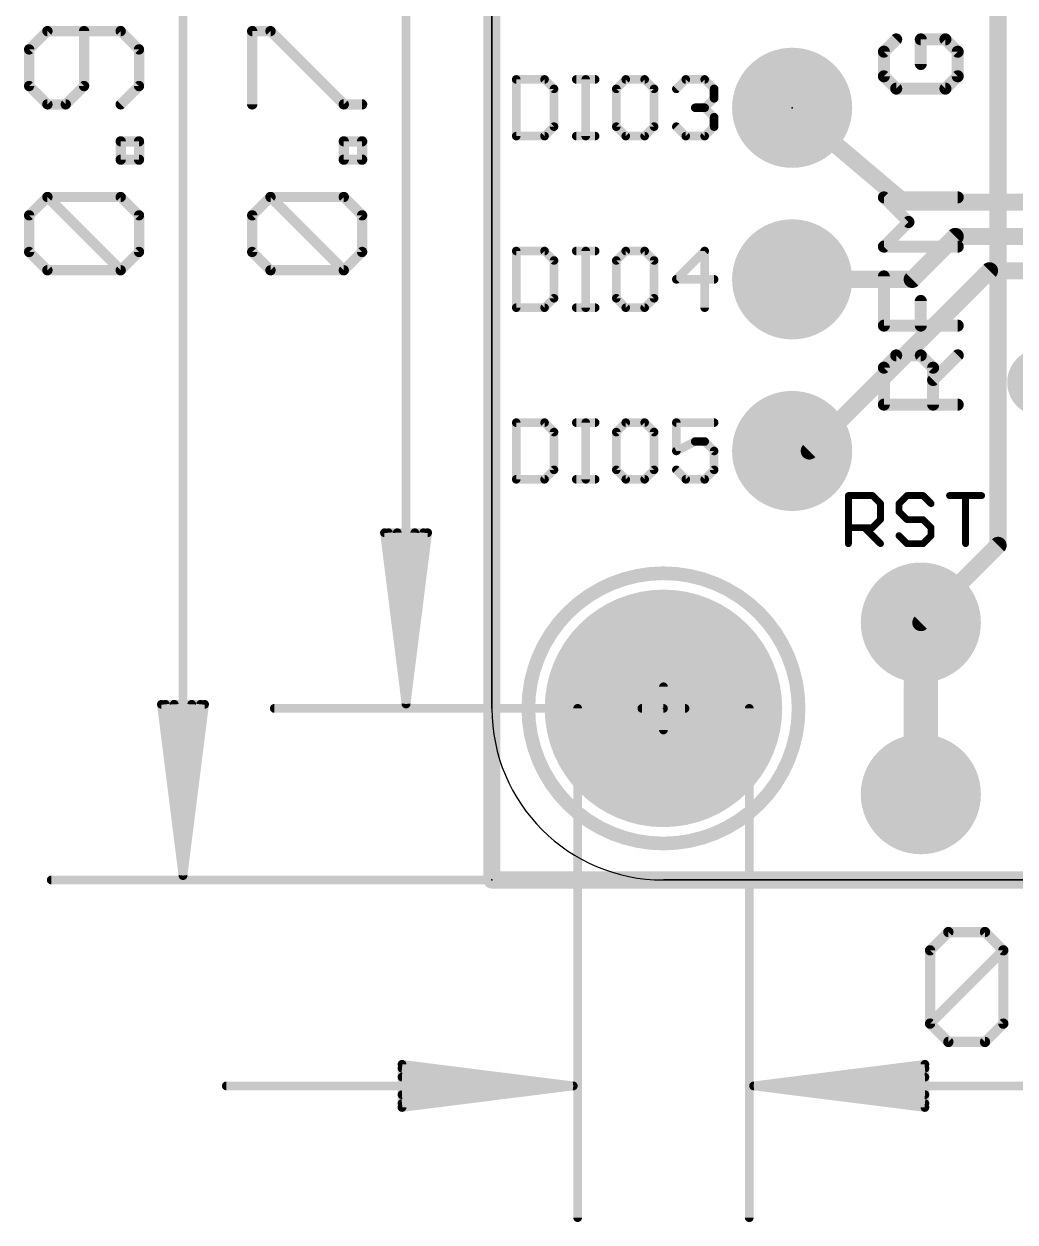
# Model space of a CAD drawing. Extents: x -6.9 to 58.9, y -5.3 to 29.
# Drawn here: x -6.93 to 7.74, y -5.06 to 12.67 of the extents above; entities that cross this region are included whole.
import ezdxf

# ---------------------------------------------------------------- set-up
doc = ezdxf.new("R2010")
doc.units = 0
for name, color, linetype in [('1', 12, 'CONTINUOUS'), ('16', 132, 'CONTINUOUS'), ('17', 110, 'CONTINUOUS'), ('20', 53, 'CONTINUOUS'), ('21', 40, 'CONTINUOUS'), ('23', 40, 'CONTINUOUS'), ('47', 253, 'CONTINUOUS')]:
    doc.layers.add(name, color=color, linetype=linetype)

# ---------------------------------------------------------------- blocks, each defined once
blk = doc.blocks.new('PIE')
at = {"const_width": 0.5}
blk.add_lwpolyline([(0, -0.25, 1), (0, 0.25, 1), (0, -0.25)], format="xyb", dxfattribs=at)
blk = doc.blocks.new('ROUNDP')
at = {"const_width": 0.5}
blk.add_lwpolyline([(0, -0.25, 1), (0, 0.25, 1), (0, -0.25)], format="xyb", dxfattribs=at)

msp = doc.modelspace()

# ---------------------------------------------------------------- linework, layer by layer
at = {"layer": '1'}
for points, const_width in [([(0, 22.86), (0, 0)], 0.254), ([(4.445, 11.43), (6.096, 10.033)], 0.254), ([(6.096, 10.033), (23.241, 10.033)], 0.254), ([(6.223, 8.89), (6.858, 9.525)], 0.254), ([(6.858, 9.525), (22.479, 9.525)], 0.254), ([(4.699, 6.35), (7.366, 9.017)], 0.254), ([(7.366, 9.017), (21.209, 9.017)], 0.254), ([(4.445, 8.89), (6.223, 8.89)], 0.254), ([(4.445, 6.35), (4.699, 6.35)], 0.254), ([(6.35, 3.81), (6.35, 1.27)], 0.3048), ([(0, 0), (50.8, 0)], 0.254)]:
    msp.add_lwpolyline(points, dxfattribs=dict(at, const_width=const_width))
for points, const_width in [([(4.486, 11.4785, 1), (4.404, 11.3815)], 0.127), ([(6.096, 10.0965, 1), (6.096, 9.9695)], 0.127), ([(6.055, 9.9845, 1), (6.137, 10.0815)], 0.127), ([(6.858, 9.5885, 1), (6.858, 9.4615)], 0.127), ([(6.9029, 9.4801, 1), (6.8131, 9.5699)], 0.127), ([(7.366, 9.0805, 1), (7.366, 8.9535)], 0.127), ([(7.4109, 8.9721, 1), (7.3211, 9.0619)], 0.127), ([(4.445, 8.9535, 1), (4.445, 8.8265)], 0.127), ([(6.1781, 8.9349, 1), (6.2679, 8.8451)], 0.127), ([(6.223, 8.8265, 1), (6.223, 8.9535)], 0.127), ([(4.445, 6.4135, 1), (4.445, 6.2865)], 0.127), ([(4.6541, 6.3949, 1), (4.7439, 6.3051)], 0.127), ([(4.699, 6.2865, 1), (4.699, 6.4135)], 0.127), ([(6.4262, 3.81, 1), (6.2738, 3.81)], 0.1524), ([(6.2738, 1.27, 1), (6.4262, 1.27)], 0.1524), ([(0, 0.0635, 1), (0, -0.0635)], 0.127), ([(-0.0635, 0, 1), (0.0635, 0)], 0.127)]:
    msp.add_lwpolyline(points, format="xyb", dxfattribs=dict(at, const_width=const_width))
at = {"layer": '16', "const_width": 0.254}
for points in [[(0, 22.86), (0, 0)], [(7.493, 18.288), (7.493, 4.953)], [(7.493, 4.953), (6.35, 3.81)], [(0, 0), (50.8, 0)]]:
    msp.add_lwpolyline(points, dxfattribs=at)
at = {"layer": '16', "const_width": 0.127}
for points in [[(7.4295, 4.953, 1), (7.5565, 4.953)], [(7.5379, 4.9081, 1), (7.4481, 4.9979)], [(6.3051, 3.8549, 1), (6.3949, 3.7651)], [(0, 0.0635, 1), (0, -0.0635)], [(-0.0635, 0, 1), (0.0635, 0)]]:
    msp.add_lwpolyline(points, format="xyb", dxfattribs=at)
at = {"layer": '20'}
for p, q in [((0, 2.54), (0, 20.32)), ((49.53, 0), (2.54, 0))]:
    msp.add_line(p, q, dxfattribs=at)
msp.add_arc((2.54, 2.54), 2.54, 180, 270, dxfattribs=at)
at = {"layer": '21'}
for p, q in [((0, 20.32), (0, 2.54)), ((2.54, 0), (48.26, 0))]:
    msp.add_line(p, q, dxfattribs=at)
for points, const_width in [([(5.9852, 12.4425), (5.803, 12.2604)], 0.1778), ([(6.7139, 12.4425), (6.3495, 12.4425)], 0.1778), ([(6.3495, 12.4425), (6.3495, 12.0782)], 0.1778), ([(6.8961, 12.2604), (6.7139, 12.4425)], 0.1778), ([(5.803, 12.2604), (5.803, 11.896)], 0.1778), ([(6.8961, 11.896), (6.8961, 12.2604)], 0.1778), ([(0.3608, 11.8498), (0.3608, 11.0109)], 0.127), ([(0.7802, 11.8498), (0.3608, 11.8498)], 0.127), ([(0.9201, 11.71), (0.7802, 11.8498)], 0.127), ([(1.2495, 11.8498), (1.5292, 11.8498)], 0.127), ([(1.3893, 11.0109), (1.3893, 11.8498)], 0.127), ([(1.9818, 11.8498), (1.842, 11.71)], 0.127), ([(2.2615, 11.8498), (1.9818, 11.8498)], 0.127), ([(2.4013, 11.71), (2.2615, 11.8498)], 0.127), ([(2.7308, 11.71), (2.8706, 11.8498)], 0.127), ([(2.8706, 11.8498), (3.1502, 11.8498)], 0.127), ([(3.1502, 11.8498), (3.29, 11.71)], 0.127), ([(5.803, 11.896), (5.9852, 11.7138)], 0.1778), ([(6.7139, 11.7138), (6.8961, 11.896)], 0.1778), ([(0.9201, 11.1507), (0.9201, 11.71)], 0.127), ([(1.842, 11.71), (1.842, 11.1507)], 0.127), ([(2.4013, 11.1507), (2.4013, 11.71)], 0.127), ([(3.29, 11.71), (3.29, 11.5702)], 0.127), ([(5.9852, 11.7138), (6.7139, 11.7138)], 0.1778), ([(3.29, 11.5702), (3.1502, 11.4304)], 0.127), ([(3.1502, 11.4304), (3.0104, 11.4304)], 0.127), ([(3.1502, 11.4304), (3.29, 11.2905)], 0.127), ([(3.29, 11.2905), (3.29, 11.1507)], 0.127), ([(0.7802, 11.0109), (0.9201, 11.1507)], 0.127), ([(1.842, 11.1507), (1.9818, 11.0109)], 0.127), ([(2.2615, 11.0109), (2.4013, 11.1507)], 0.127), ([(2.8706, 11.0109), (2.7308, 11.1507)], 0.127), ([(3.29, 11.1507), (3.1502, 11.0109)], 0.127), ([(0.3608, 11.0109), (0.7802, 11.0109)], 0.127), ([(1.2495, 11.0109), (1.5292, 11.0109)], 0.127), ([(1.9818, 11.0109), (2.2615, 11.0109)], 0.127), ([(3.1502, 11.0109), (2.8706, 11.0109)], 0.127), ([(6.1673, 9.7394), (5.803, 10.1037)], 0.1778), ([(5.803, 10.1037), (6.8961, 10.1037)], 0.1778), ([(5.803, 9.375), (6.1673, 9.7394)], 0.1778), ([(6.8961, 9.375), (5.803, 9.375)], 0.1778), ([(0.3608, 9.3098), (0.3608, 8.4709)], 0.127), ([(0.7802, 9.3098), (0.3608, 9.3098)], 0.127), ([(0.9201, 9.17), (0.7802, 9.3098)], 0.127), ([(0.9201, 8.6107), (0.9201, 9.17)], 0.127), ([(1.2495, 9.3098), (1.5292, 9.3098)], 0.127), ([(1.3893, 8.4709), (1.3893, 9.3098)], 0.127), ([(1.9818, 9.3098), (1.842, 9.17)], 0.127), ([(1.842, 9.17), (1.842, 8.6107)], 0.127), ([(2.2615, 9.3098), (1.9818, 9.3098)], 0.127), ([(2.4013, 9.17), (2.2615, 9.3098)], 0.127), ([(2.4013, 8.6107), (2.4013, 9.17)], 0.127), ([(3.1502, 9.3098), (2.7308, 8.8904)], 0.127), ([(3.1502, 8.4709), (3.1502, 9.3098)], 0.127), ([(2.7308, 8.8904), (3.29, 8.8904)], 0.127), ([(5.803, 8.2056), (5.803, 8.9344)], 0.1778), ([(0.3608, 8.4709), (0.7802, 8.4709)], 0.127), ([(0.7802, 8.4709), (0.9201, 8.6107)], 0.127), ([(1.2495, 8.4709), (1.5292, 8.4709)], 0.127), ([(1.842, 8.6107), (1.9818, 8.4709)], 0.127), ([(1.9818, 8.4709), (2.2615, 8.4709)], 0.127), ([(2.2615, 8.4709), (2.4013, 8.6107)], 0.127), ([(6.3495, 8.2056), (6.3495, 8.57)], 0.1778), ([(6.8961, 8.2056), (5.803, 8.2056)], 0.1778), ([(5.803, 7.5828), (5.9852, 7.765)], 0.1778), ([(5.9852, 7.765), (6.3495, 7.765)], 0.1778), ([(6.3495, 7.765), (6.5317, 7.5828)], 0.1778), ([(6.5317, 7.4006), (6.8961, 7.765)], 0.1778), ([(5.803, 7.0362), (5.803, 7.5828)], 0.1778), ([(6.5317, 7.5828), (6.5317, 7.0362)], 0.1778), ([(6.8961, 7.0362), (5.803, 7.0362)], 0.1778), ([(0.3608, 6.7698), (0.3608, 5.9309)], 0.127), ([(0.7802, 6.7698), (0.3608, 6.7698)], 0.127), ([(0.9201, 6.63), (0.7802, 6.7698)], 0.127), ([(1.2495, 6.7698), (1.5292, 6.7698)], 0.127), ([(1.3893, 5.9309), (1.3893, 6.7698)], 0.127), ([(1.9818, 6.7698), (1.842, 6.63)], 0.127), ([(2.2615, 6.7698), (1.9818, 6.7698)], 0.127), ([(2.4013, 6.63), (2.2615, 6.7698)], 0.127), ([(3.29, 6.7698), (2.7308, 6.7698)], 0.127), ([(2.7308, 6.7698), (2.7308, 6.3504)], 0.127), ([(0.9201, 6.0707), (0.9201, 6.63)], 0.127), ([(1.842, 6.63), (1.842, 6.0707)], 0.127), ([(2.4013, 6.0707), (2.4013, 6.63)], 0.127), ([(2.7308, 6.3504), (3.0104, 6.4902)], 0.127), ([(3.0104, 6.4902), (3.1502, 6.4902)], 0.127), ([(3.1502, 6.4902), (3.29, 6.3504)], 0.127), ([(3.29, 6.3504), (3.29, 6.0707)], 0.127), ([(0.7802, 5.9309), (0.9201, 6.0707)], 0.127), ([(1.842, 6.0707), (1.9818, 5.9309)], 0.127), ([(2.2615, 5.9309), (2.4013, 6.0707)], 0.127), ([(2.8706, 5.9309), (2.7308, 6.0707)], 0.127), ([(3.29, 6.0707), (3.1502, 5.9309)], 0.127), ([(0.3608, 5.9309), (0.7802, 5.9309)], 0.127), ([(1.2495, 5.9309), (1.5292, 5.9309)], 0.127), ([(1.9818, 5.9309), (2.2615, 5.9309)], 0.127), ([(3.1502, 5.9309), (2.8706, 5.9309)], 0.127), ([(5.2782, 4.9784), (5.2782, 5.6902)], 0.1016), ([(5.2782, 5.6902), (5.6341, 5.6902)], 0.1016), ([(5.6341, 5.6902), (5.7527, 5.5716)], 0.1016), ([(6.1452, 5.6902), (6.0266, 5.5716)], 0.1016), ([(6.3825, 5.6902), (6.1452, 5.6902)], 0.1016), ([(6.5011, 5.5716), (6.3825, 5.6902)], 0.1016), ([(6.775, 5.6902), (7.2495, 5.6902)], 0.1016), ([(7.0123, 4.9784), (7.0123, 5.6902)], 0.1016), ([(5.7527, 5.5716), (5.7527, 5.3343)], 0.1016), ([(6.0266, 5.5716), (6.0266, 5.4529)], 0.1016), ([(6.0266, 5.4529), (6.1452, 5.3343)], 0.1016), ([(5.7527, 5.3343), (5.6341, 5.2157)], 0.1016), ([(6.1452, 5.3343), (6.3825, 5.3343)], 0.1016), ([(6.3825, 5.3343), (6.5011, 5.2157)], 0.1016), ([(5.6341, 5.2157), (5.2782, 5.2157)], 0.1016), ([(5.5154, 5.2157), (5.7527, 4.9784)], 0.1016), ([(6.1452, 4.9784), (6.0266, 5.097)], 0.1016), ([(6.5011, 5.097), (6.3825, 4.9784)], 0.1016), ([(6.5011, 5.2157), (6.5011, 5.097)], 0.1016), ([(6.3825, 4.9784), (6.1452, 4.9784)], 0.1016), ([(6.35, 2.032), (6.35, 2.921)], 0.508)]:
    msp.add_lwpolyline(points, dxfattribs=dict(at, const_width=const_width))
for points, const_width in [([(6.0166, 12.4111, 1), (5.9537, 12.474)], 0.0889), ([(6.3495, 12.487, 1), (6.3495, 12.3981)], 0.0889), ([(6.394, 12.4425, 1), (6.3051, 12.4425)], 0.0889), ([(6.7453, 12.474, 1), (6.6825, 12.4111)], 0.0889), ([(6.7139, 12.3981, 1), (6.7139, 12.487)], 0.0889), ([(5.8474, 12.2604, 1), (5.7585, 12.2604)], 0.0889), ([(5.7715, 12.2918, 1), (5.8344, 12.2289)], 0.0889), ([(6.9406, 12.2604, 1), (6.8517, 12.2604)], 0.0889), ([(6.8647, 12.2289, 1), (6.9275, 12.2918)], 0.0889), ([(6.3051, 12.0782, 1), (6.394, 12.0782)], 0.0889), ([(0.3608, 11.8816, 1), (0.3608, 11.8181)], 0.0635), ([(0.3925, 11.8498, 1), (0.329, 11.8498)], 0.0635), ([(0.8027, 11.8723, 1), (0.7578, 11.8274)], 0.0635), ([(0.7802, 11.8181, 1), (0.7802, 11.8816)], 0.0635), ([(1.2495, 11.8816, 1), (1.2495, 11.8181)], 0.0635), ([(1.4211, 11.8498, 1), (1.3576, 11.8498)], 0.0635), ([(1.5292, 11.8181, 1), (1.5292, 11.8816)], 0.0635), ([(1.9818, 11.8816, 1), (1.9818, 11.8181)], 0.0635), ([(2.0043, 11.8274, 1), (1.9594, 11.8723)], 0.0635), ([(2.2839, 11.8723, 1), (2.239, 11.8274)], 0.0635), ([(2.2615, 11.8181, 1), (2.2615, 11.8816)], 0.0635), ([(2.8706, 11.8816, 1), (2.8706, 11.8181)], 0.0635), ([(2.893, 11.8274, 1), (2.8481, 11.8723)], 0.0635), ([(3.1727, 11.8723, 1), (3.1278, 11.8274)], 0.0635), ([(3.1502, 11.8181, 1), (3.1502, 11.8816)], 0.0635), ([(5.8344, 11.9274, 1), (5.7715, 11.8645)], 0.0889), ([(5.7585, 11.896, 1), (5.8474, 11.896)], 0.0889), ([(6.8517, 11.896, 1), (6.9406, 11.896)], 0.0889), ([(6.9275, 11.8645, 1), (6.8647, 11.9274)], 0.0889), ([(0.9518, 11.71, 1), (0.8883, 11.71)], 0.0635), ([(0.8976, 11.6875, 1), (0.9425, 11.7324)], 0.0635), ([(1.8738, 11.71, 1), (1.8103, 11.71)], 0.0635), ([(1.8196, 11.7324, 1), (1.8645, 11.6875)], 0.0635), ([(2.433, 11.71, 1), (2.3695, 11.71)], 0.0635), ([(2.3788, 11.6875, 1), (2.4237, 11.7324)], 0.0635), ([(2.7083, 11.7324, 1), (2.7532, 11.6875)], 0.0635), ([(3.3218, 11.71, 1), (3.2583, 11.71)], 0.0635), ([(3.2676, 11.6875, 1), (3.3125, 11.7324)], 0.0635), ([(5.9852, 11.7582, 1), (5.9852, 11.6693)], 0.0889), ([(5.9537, 11.6824, 1), (6.0166, 11.7452)], 0.0889), ([(6.6825, 11.7452, 1), (6.7453, 11.6824)], 0.0889), ([(6.7139, 11.6693, 1), (6.7139, 11.7582)], 0.0889), ([(3.2583, 11.5702, 1), (3.3218, 11.5702)], 0.0635), ([(3.3125, 11.5477, 1), (3.2676, 11.5926)], 0.0635), ([(3.0104, 11.4621, 1), (3.0104, 11.3986)], 0.0635), ([(3.1727, 11.4528, 1), (3.1278, 11.4079)], 0.0635), ([(3.1278, 11.4528, 1), (3.1727, 11.4079)], 0.0635), ([(3.1502, 11.3986, 1), (3.1502, 11.4621)], 0.0635), ([(3.3218, 11.2905, 1), (3.2583, 11.2905)], 0.0635), ([(0.8883, 11.1507, 1), (0.9518, 11.1507)], 0.0635), ([(0.9425, 11.1283, 1), (0.8976, 11.1732)], 0.0635), ([(1.8645, 11.1732, 1), (1.8196, 11.1283)], 0.0635), ([(1.8103, 11.1507, 1), (1.8738, 11.1507)], 0.0635), ([(2.3695, 11.1507, 1), (2.433, 11.1507)], 0.0635), ([(2.4237, 11.1283, 1), (2.3788, 11.1732)], 0.0635), ([(2.7532, 11.1732, 1), (2.7083, 11.1283)], 0.0635), ([(3.2583, 11.1507, 1), (3.3218, 11.1507)], 0.0635), ([(3.2676, 11.2681, 1), (3.3125, 11.313)], 0.0635), ([(3.3125, 11.1283, 1), (3.2676, 11.1732)], 0.0635), ([(0.3608, 11.0427, 1), (0.3608, 10.9792)], 0.0635), ([(0.329, 11.0109, 1), (0.3925, 11.0109)], 0.0635), ([(0.7578, 11.0334, 1), (0.8027, 10.9884)], 0.0635), ([(0.7802, 10.9792, 1), (0.7802, 11.0427)], 0.0635), ([(1.2495, 11.0427, 1), (1.2495, 10.9792)], 0.0635), ([(1.3576, 11.0109, 1), (1.4211, 11.0109)], 0.0635), ([(1.5292, 10.9792, 1), (1.5292, 11.0427)], 0.0635), ([(1.9818, 11.0427, 1), (1.9818, 10.9792)], 0.0635), ([(1.9594, 10.9884, 1), (2.0043, 11.0334)], 0.0635), ([(2.239, 11.0334, 1), (2.2839, 10.9884)], 0.0635), ([(2.2615, 10.9792, 1), (2.2615, 11.0427)], 0.0635), ([(2.8706, 11.0427, 1), (2.8706, 10.9792)], 0.0635), ([(2.8481, 10.9884, 1), (2.893, 11.0334)], 0.0635), ([(3.1278, 11.0334, 1), (3.1727, 10.9884)], 0.0635), ([(3.1502, 10.9792, 1), (3.1502, 11.0427)], 0.0635), ([(5.8344, 10.1352, 1), (5.7715, 10.0723)], 0.0889), ([(5.803, 10.1482, 1), (5.803, 10.0593)], 0.0889), ([(6.8961, 10.0593, 1), (6.8961, 10.1482)], 0.0889), ([(6.1988, 9.7079, 1), (6.1359, 9.7708)], 0.0889), ([(6.1359, 9.7079, 1), (6.1988, 9.7708)], 0.0889), ([(5.803, 9.4194, 1), (5.803, 9.3305)], 0.0889), ([(5.7715, 9.4064, 1), (5.8344, 9.3436)], 0.0889), ([(6.8961, 9.3305, 1), (6.8961, 9.4194)], 0.0889), ([(0.3608, 9.3416, 1), (0.3608, 9.2781)], 0.0635), ([(0.3925, 9.3098, 1), (0.329, 9.3098)], 0.0635), ([(0.8027, 9.3323, 1), (0.7578, 9.2874)], 0.0635), ([(0.7802, 9.2781, 1), (0.7802, 9.3416)], 0.0635), ([(0.9518, 9.17, 1), (0.8883, 9.17)], 0.0635), ([(0.8976, 9.1475, 1), (0.9425, 9.1924)], 0.0635), ([(1.2495, 9.3416, 1), (1.2495, 9.2781)], 0.0635), ([(1.4211, 9.3098, 1), (1.3576, 9.3098)], 0.0635), ([(1.5292, 9.2781, 1), (1.5292, 9.3416)], 0.0635), ([(1.8738, 9.17, 1), (1.8103, 9.17)], 0.0635), ([(1.8196, 9.1924, 1), (1.8645, 9.1475)], 0.0635), ([(1.9818, 9.3416, 1), (1.9818, 9.2781)], 0.0635), ([(2.0043, 9.2874, 1), (1.9594, 9.3323)], 0.0635), ([(2.2839, 9.3323, 1), (2.239, 9.2874)], 0.0635), ([(2.2615, 9.2781, 1), (2.2615, 9.3416)], 0.0635), ([(2.433, 9.17, 1), (2.3695, 9.17)], 0.0635), ([(2.3788, 9.1475, 1), (2.4237, 9.1924)], 0.0635), ([(3.182, 9.3098, 1), (3.1185, 9.3098)], 0.0635), ([(3.1727, 9.2874, 1), (3.1278, 9.3323)], 0.0635), ([(2.7308, 8.9221, 1), (2.7308, 8.8586)], 0.0635), ([(2.7083, 8.9128, 1), (2.7532, 8.8679)], 0.0635), ([(3.29, 8.8586, 1), (3.29, 8.9221)], 0.0635), ([(5.8474, 8.9344, 1), (5.7585, 8.9344)], 0.0889), ([(0.3608, 8.5027, 1), (0.3608, 8.4391)], 0.0635), ([(0.7578, 8.4934, 1), (0.8027, 8.4484)], 0.0635), ([(0.7802, 8.4391, 1), (0.7802, 8.5027)], 0.0635), ([(0.8883, 8.6107, 1), (0.9518, 8.6107)], 0.0635), ([(0.9425, 8.5883, 1), (0.8976, 8.6332)], 0.0635), ([(1.2495, 8.5027, 1), (1.2495, 8.4391)], 0.0635), ([(1.5292, 8.4391, 1), (1.5292, 8.5027)], 0.0635), ([(1.8645, 8.6332, 1), (1.8196, 8.5883)], 0.0635), ([(1.8103, 8.6107, 1), (1.8738, 8.6107)], 0.0635), ([(1.9818, 8.5027, 1), (1.9818, 8.4391)], 0.0635), ([(1.9594, 8.4484, 1), (2.0043, 8.4934)], 0.0635), ([(2.239, 8.4934, 1), (2.2839, 8.4484)], 0.0635), ([(2.2615, 8.4391, 1), (2.2615, 8.5027)], 0.0635), ([(2.3695, 8.6107, 1), (2.433, 8.6107)], 0.0635), ([(2.4237, 8.5883, 1), (2.3788, 8.6332)], 0.0635), ([(6.394, 8.57, 1), (6.3051, 8.57)], 0.0889), ([(0.329, 8.4709, 1), (0.3925, 8.4709)], 0.0635), ([(1.3576, 8.4709, 1), (1.4211, 8.4709)], 0.0635), ([(3.1185, 8.4709, 1), (3.182, 8.4709)], 0.0635), ([(5.7585, 8.2056, 1), (5.8474, 8.2056)], 0.0889), ([(5.803, 8.25, 1), (5.803, 8.1612)], 0.0889), ([(6.3051, 8.2056, 1), (6.394, 8.2056)], 0.0889), ([(6.8961, 8.1612, 1), (6.8961, 8.25)], 0.0889), ([(5.9852, 7.8094, 1), (5.9852, 7.7205)], 0.0889), ([(6.0166, 7.7335, 1), (5.9537, 7.7964)], 0.0889), ([(6.381, 7.7964, 1), (6.3181, 7.7335)], 0.0889), ([(6.3495, 7.7205, 1), (6.3495, 7.8094)], 0.0889), ([(6.9275, 7.7335, 1), (6.8647, 7.7964)], 0.0889), ([(5.8474, 7.5828, 1), (5.7585, 7.5828)], 0.0889), ([(5.7715, 7.6142, 1), (5.8344, 7.5513)], 0.0889), ([(6.5762, 7.5828, 1), (6.4873, 7.5828)], 0.0889), ([(6.5003, 7.5513, 1), (6.5632, 7.6142)], 0.0889), ([(6.5003, 7.432, 1), (6.5632, 7.3691)], 0.0889), ([(5.803, 7.0807, 1), (5.803, 6.9918)], 0.0889), ([(6.8961, 6.9918, 1), (6.8961, 7.0807)], 0.0889), ([(5.7585, 7.0362, 1), (5.8474, 7.0362)], 0.0889), ([(6.4873, 7.0362, 1), (6.5762, 7.0362)], 0.0889), ([(0.3925, 6.7698, 1), (0.329, 6.7698)], 0.0635), ([(0.3608, 6.8016, 1), (0.3608, 6.7381)], 0.0635), ([(0.8027, 6.7923, 1), (0.7578, 6.7474)], 0.0635), ([(0.7802, 6.7381, 1), (0.7802, 6.8016)], 0.0635), ([(1.2495, 6.8016, 1), (1.2495, 6.7381)], 0.0635), ([(1.4211, 6.7698, 1), (1.3576, 6.7698)], 0.0635), ([(1.5292, 6.7381, 1), (1.5292, 6.8016)], 0.0635), ([(1.9818, 6.8016, 1), (1.9818, 6.7381)], 0.0635), ([(2.0043, 6.7474, 1), (1.9594, 6.7923)], 0.0635), ([(2.2839, 6.7923, 1), (2.239, 6.7474)], 0.0635), ([(2.2615, 6.7381, 1), (2.2615, 6.8016)], 0.0635), ([(2.7625, 6.7698, 1), (2.699, 6.7698)], 0.0635), ([(2.7308, 6.8016, 1), (2.7308, 6.7381)], 0.0635), ([(3.29, 6.7381, 1), (3.29, 6.8016)], 0.0635), ([(0.9518, 6.63, 1), (0.8883, 6.63)], 0.0635), ([(0.8976, 6.6075, 1), (0.9425, 6.6524)], 0.0635), ([(1.8738, 6.63, 1), (1.8103, 6.63)], 0.0635), ([(1.8196, 6.6524, 1), (1.8645, 6.6075)], 0.0635), ([(2.433, 6.63, 1), (2.3695, 6.63)], 0.0635), ([(2.3788, 6.6075, 1), (2.4237, 6.6524)], 0.0635), ([(2.7166, 6.3788, 1), (2.7449, 6.322)], 0.0635), ([(3.0104, 6.5219, 1), (3.0104, 6.4584)], 0.0635), ([(3.0246, 6.4618, 1), (2.9962, 6.5186)], 0.0635), ([(3.1727, 6.5126, 1), (3.1278, 6.4677)], 0.0635), ([(3.1502, 6.4584, 1), (3.1502, 6.5219)], 0.0635), ([(3.3218, 6.3504, 1), (3.2583, 6.3504)], 0.0635), ([(3.2676, 6.3279, 1), (3.3125, 6.3728)], 0.0635), ([(2.699, 6.3504, 1), (2.7625, 6.3504)], 0.0635), ([(0.8883, 6.0707, 1), (0.9518, 6.0707)], 0.0635), ([(0.9425, 6.0483, 1), (0.8976, 6.0932)], 0.0635), ([(1.8645, 6.0932, 1), (1.8196, 6.0483)], 0.0635), ([(1.8103, 6.0707, 1), (1.8738, 6.0707)], 0.0635), ([(2.3695, 6.0707, 1), (2.433, 6.0707)], 0.0635), ([(2.4237, 6.0483, 1), (2.3788, 6.0932)], 0.0635), ([(2.7532, 6.0932, 1), (2.7083, 6.0483)], 0.0635), ([(3.2583, 6.0707, 1), (3.3218, 6.0707)], 0.0635), ([(3.3125, 6.0483, 1), (3.2676, 6.0932)], 0.0635), ([(0.3608, 5.9627, 1), (0.3608, 5.8992)], 0.0635), ([(0.329, 5.9309, 1), (0.3925, 5.9309)], 0.0635), ([(0.7578, 5.9534, 1), (0.8027, 5.9084)], 0.0635), ([(0.7802, 5.8992, 1), (0.7802, 5.9627)], 0.0635), ([(1.2495, 5.9627, 1), (1.2495, 5.8992)], 0.0635), ([(1.3576, 5.9309, 1), (1.4211, 5.9309)], 0.0635), ([(1.5292, 5.8992, 1), (1.5292, 5.9627)], 0.0635), ([(1.9818, 5.9627, 1), (1.9818, 5.8992)], 0.0635), ([(1.9594, 5.9084, 1), (2.0043, 5.9534)], 0.0635), ([(2.239, 5.9534, 1), (2.2839, 5.9084)], 0.0635), ([(2.2615, 5.8992, 1), (2.2615, 5.9627)], 0.0635), ([(2.8706, 5.9627, 1), (2.8706, 5.8992)], 0.0635), ([(2.8481, 5.9084, 1), (2.893, 5.9534)], 0.0635), ([(3.1278, 5.9534, 1), (3.1727, 5.9084)], 0.0635), ([(3.1502, 5.8992, 1), (3.1502, 5.9627)], 0.0635), ([(5.3036, 5.6902, 1), (5.2528, 5.6902)], 0.0508), ([(5.2782, 5.7156, 1), (5.2782, 5.6648)], 0.0508), ([(5.652, 5.7082, 1), (5.6161, 5.6722)], 0.0508), ([(5.6341, 5.6648, 1), (5.6341, 5.7156)], 0.0508), ([(6.1452, 5.7156, 1), (6.1452, 5.6648)], 0.0508), ([(6.1632, 5.6722, 1), (6.1273, 5.7082)], 0.0508), ([(6.4005, 5.7082, 1), (6.3645, 5.6722)], 0.0508), ([(6.3825, 5.6648, 1), (6.3825, 5.7156)], 0.0508), ([(6.775, 5.7156, 1), (6.775, 5.6648)], 0.0508), ([(7.0377, 5.6902, 1), (6.9869, 5.6902)], 0.0508), ([(7.2495, 5.6648, 1), (7.2495, 5.7156)], 0.0508), ([(5.7781, 5.5716, 1), (5.7273, 5.5716)], 0.0508), ([(5.7348, 5.5536, 1), (5.7707, 5.5895)], 0.0508), ([(6.052, 5.5716, 1), (6.0012, 5.5716)], 0.0508), ([(6.0086, 5.5895, 1), (6.0446, 5.5536)], 0.0508), ([(6.0446, 5.4709, 1), (6.0086, 5.435)], 0.0508), ([(6.4832, 5.5536, 1), (6.5191, 5.5895)], 0.0508), ([(5.7273, 5.3343, 1), (5.7781, 5.3343)], 0.0508), ([(5.7707, 5.3163, 1), (5.7348, 5.3523)], 0.0508), ([(6.0012, 5.4529, 1), (6.052, 5.4529)], 0.0508), ([(6.1452, 5.3597, 1), (6.1452, 5.3089)], 0.0508), ([(6.1273, 5.3163, 1), (6.1632, 5.3523)], 0.0508), ([(6.4005, 5.3523, 1), (6.3645, 5.3163)], 0.0508), ([(6.3825, 5.3089, 1), (6.3825, 5.3597)], 0.0508), ([(5.2782, 5.2411, 1), (5.2782, 5.1903)], 0.0508), ([(5.5334, 5.2336, 1), (5.4975, 5.1977)], 0.0508), ([(5.6161, 5.2336, 1), (5.652, 5.1977)], 0.0508), ([(5.6341, 5.1903, 1), (5.6341, 5.2411)], 0.0508), ([(6.0446, 5.115, 1), (6.0086, 5.0791)], 0.0508), ([(6.5265, 5.2157, 1), (6.4757, 5.2157)], 0.0508), ([(6.4832, 5.1977, 1), (6.5191, 5.2336)], 0.0508), ([(6.5191, 5.0791, 1), (6.4832, 5.115)], 0.0508), ([(5.2528, 4.9784, 1), (5.3036, 4.9784)], 0.0508), ([(5.7348, 4.9604, 1), (5.7707, 4.9964)], 0.0508), ([(6.1452, 5.0038, 1), (6.1452, 4.953)], 0.0508), ([(6.1273, 4.9604, 1), (6.1632, 4.9964)], 0.0508), ([(6.3645, 4.9964, 1), (6.4005, 4.9604)], 0.0508), ([(6.3825, 4.953, 1), (6.3825, 5.0038)], 0.0508), ([(6.4757, 5.097, 1), (6.5265, 5.097)], 0.0508), ([(6.9869, 4.9784, 1), (7.0377, 4.9784)], 0.0508), ([(2.54, 0.54, 1), (2.54, 4.54, 1), (2.54, 0.54)], 0.2032), ([(6.477, 2.921, 1), (6.223, 2.921)], 0.254), ([(6.223, 2.032, 1), (6.477, 2.032)], 0.254)]:
    msp.add_lwpolyline(points, format="xyb", dxfattribs=dict(at, const_width=const_width))
msp.add_arc((2.54, 2.54), 2.54, 180, 270, dxfattribs=at)
at = {"layer": '23'}
for p in [(4.445, 11.43), (2.54, 2.54), (0, 0)]:
    msp.add_point(p, dxfattribs=at)
at = {"layer": '47'}
for points, const_width in [([(-4.572, 0.065), (-4.572, 22.795)], 0.13), ([(-1.27, 2.605), (-1.27, 20.255)], 0.13), ([(-6.5785, 12.5652), (-6.8497, 12.294)], 0.1524), ([(-5.4939, 12.5652), (-6.5785, 12.5652)], 0.1524), ([(-6.0362, 11.7517), (-6.0362, 12.5652)], 0.1524), ([(-5.2227, 12.294), (-5.4939, 12.5652)], 0.1524), ([(-3.5477, 11.4805), (-3.5477, 12.5652)], 0.1524), ([(-3.5477, 12.5652), (-3.2765, 12.5652)], 0.1524), ([(-3.2765, 12.5652), (-2.1919, 11.4805)], 0.1524), ([(-6.8497, 12.294), (-6.8497, 11.7517)], 0.1524), ([(-5.2227, 11.7517), (-5.2227, 12.294)], 0.1524), ([(-6.8497, 11.7517), (-6.5785, 11.4805)], 0.1524), ([(-6.3074, 11.4805), (-6.0362, 11.7517)], 0.1524), ([(-5.4939, 11.4805), (-5.2227, 11.7517)], 0.1524), ([(-6.5785, 11.4805), (-6.3074, 11.4805)], 0.1524), ([(-2.1919, 11.4805), (-1.9207, 11.4805)], 0.1524), ([(-5.4939, 10.662), (-5.4939, 10.9331)], 0.1524), ([(-5.4939, 10.9331), (-5.2227, 10.9331)], 0.1524), ([(-5.2227, 10.9331), (-5.2227, 10.662)], 0.1524), ([(-2.1919, 10.662), (-2.1919, 10.9331)], 0.1524), ([(-2.1919, 10.9331), (-1.9207, 10.9331)], 0.1524), ([(-1.9207, 10.9331), (-1.9207, 10.662)], 0.1524), ([(-5.2227, 10.662), (-5.4939, 10.662)], 0.1524), ([(-1.9207, 10.662), (-2.1919, 10.662)], 0.1524), ([(-6.8497, 9.8383), (-6.5785, 10.1095)], 0.1524), ([(-6.5785, 10.1095), (-5.4939, 10.1095)], 0.1524), ([(-5.4939, 9.0248), (-6.5785, 10.1095)], 0.1524), ([(-5.4939, 10.1095), (-5.2227, 9.8383)], 0.1524), ([(-3.5477, 9.8383), (-3.2765, 10.1095)], 0.1524), ([(-3.2765, 10.1095), (-2.1919, 10.1095)], 0.1524), ([(-2.1919, 9.0248), (-3.2765, 10.1095)], 0.1524), ([(-2.1919, 10.1095), (-1.9207, 9.8383)], 0.1524), ([(-6.8497, 9.296), (-6.8497, 9.8383)], 0.1524), ([(-5.2227, 9.8383), (-5.2227, 9.296)], 0.1524), ([(-3.5477, 9.296), (-3.5477, 9.8383)], 0.1524), ([(-1.9207, 9.8383), (-1.9207, 9.296)], 0.1524), ([(-6.5785, 9.0248), (-6.8497, 9.296)], 0.1524), ([(-5.2227, 9.296), (-5.4939, 9.0248)], 0.1524), ([(-3.2765, 9.0248), (-3.5477, 9.296)], 0.1524), ([(-1.9207, 9.296), (-2.1919, 9.0248)], 0.1524), ([(-5.4939, 9.0248), (-6.5785, 9.0248)], 0.1524), ([(-2.1919, 9.0248), (-3.2765, 9.0248)], 0.1524), ([(-1.27, 2.605), (-1.5892, 5.14)], 0.13), ([(-1.5892, 5.14), (-0.9508, 5.14)], 0.13), ([(-1.27, 2.605), (-1.53, 5.14)], 0.13), ([(-1.27, 2.605), (-1.4, 5.14)], 0.13), ([(-0.9508, 5.14), (-1.27, 2.605)], 0.13), ([(-1.14, 5.14), (-1.27, 2.605)], 0.13), ([(-1.01, 5.14), (-1.27, 2.605)], 0.13), ([(2.54, 2.2208), (2.54, 2.8592)], 0.13), ([(-4.572, 0.065), (-4.8912, 2.6)], 0.13), ([(-4.8912, 2.6), (-4.2528, 2.6)], 0.13), ([(-4.572, 0.065), (-4.832, 2.6)], 0.13), ([(-4.572, 0.065), (-4.702, 2.6)], 0.13), ([(-4.2528, 2.6), (-4.572, 0.065)], 0.13), ([(-4.442, 2.6), (-4.572, 0.065)], 0.13), ([(-4.312, 2.6), (-4.572, 0.065)], 0.13), ([(2.54, 2.54), (-3.22, 2.54)], 0.13), ([(1.27, 2.54), (1.27, -4.998)], 0.13), ([(2.2208, 2.54), (2.8592, 2.54)], 0.13), ([(3.81, 2.54), (3.81, -4.998)], 0.13), ([(7.874, 0), (-6.522, 0)], 0.13), ([(6.4862, -1.0415), (6.7574, -0.7703)], 0.1524), ([(6.7574, -0.7703), (7.2997, -0.7703)], 0.1524), ([(7.2997, -0.7703), (7.5709, -1.0415)], 0.1524), ([(6.4862, -2.1261), (6.4862, -1.0415)], 0.1524), ([(6.4862, -2.1261), (7.5709, -1.0415)], 0.1524), ([(7.5709, -1.0415), (7.5709, -2.1261)], 0.1524), ([(6.7574, -2.3973), (6.4862, -2.1261)], 0.1524), ([(7.5709, -2.1261), (7.2997, -2.3973)], 0.1524), ([(7.2997, -2.3973), (6.7574, -2.3973)], 0.1524), ([(1.205, -3.048), (-1.33, -2.7288)], 0.13), ([(-1.33, -2.7288), (-1.33, -3.3672)], 0.13), ([(1.205, -3.048), (-1.33, -2.788)], 0.13), ([(3.875, -3.048), (6.41, -2.7288)], 0.13), ([(3.875, -3.048), (6.41, -2.788)], 0.13), ([(6.41, -2.7288), (6.41, -3.3672)], 0.13), ([(1.205, -3.048), (-3.93, -3.048)], 0.13), ([(1.205, -3.048), (-1.33, -2.918)], 0.13), ([(-1.33, -3.3672), (1.205, -3.048)], 0.13), ([(-1.33, -3.178), (1.205, -3.048)], 0.13), ([(-1.33, -3.308), (1.205, -3.048)], 0.13), ([(3.875, -3.048), (6.41, -2.918)], 0.13), ([(3.875, -3.048), (11.3728, -3.048)], 0.13), ([(6.41, -3.3672), (3.875, -3.048)], 0.13), ([(6.41, -3.178), (3.875, -3.048)], 0.13), ([(6.41, -3.308), (3.875, -3.048)], 0.13)]:
    msp.add_lwpolyline(points, dxfattribs=dict(at, const_width=const_width))
for points, const_width in [([(-6.5785, 12.6033, 1), (-6.5785, 12.5271)], 0.0762), ([(-6.5516, 12.5383, 1), (-6.6055, 12.5921)], 0.0762), ([(-5.9981, 12.5652, 1), (-6.0743, 12.5652)], 0.0762), ([(-5.4669, 12.5921, 1), (-5.5208, 12.5383)], 0.0762), ([(-5.4939, 12.5271, 1), (-5.4939, 12.6033)], 0.0762), ([(-3.5096, 12.5652, 1), (-3.5858, 12.5652)], 0.0762), ([(-3.5477, 12.6033, 1), (-3.5477, 12.5271)], 0.0762), ([(-3.2496, 12.5921, 1), (-3.3035, 12.5383)], 0.0762), ([(-3.2765, 12.5271, 1), (-3.2765, 12.6033)], 0.0762), ([(-6.8116, 12.294, 1), (-6.8878, 12.294)], 0.0762), ([(-6.8766, 12.321, 1), (-6.8227, 12.2671)], 0.0762), ([(-5.1846, 12.294, 1), (-5.2608, 12.294)], 0.0762), ([(-5.2496, 12.2671, 1), (-5.1958, 12.321)], 0.0762), ([(-6.8878, 11.7517, 1), (-6.8116, 11.7517)], 0.0762), ([(-6.8227, 11.7786, 1), (-6.8766, 11.7248)], 0.0762), ([(-6.0743, 11.7517, 1), (-5.9981, 11.7517)], 0.0762), ([(-6.0093, 11.7248, 1), (-6.0631, 11.7786)], 0.0762), ([(-5.2608, 11.7517, 1), (-5.1846, 11.7517)], 0.0762), ([(-5.1958, 11.7248, 1), (-5.2496, 11.7786)], 0.0762), ([(-6.5785, 11.5186, 1), (-6.5785, 11.4424)], 0.0762), ([(-6.6055, 11.4536, 1), (-6.5516, 11.5075)], 0.0762), ([(-6.3343, 11.5075, 1), (-6.2804, 11.4536)], 0.0762), ([(-6.3074, 11.4424, 1), (-6.3074, 11.5186)], 0.0762), ([(-5.5208, 11.5075, 1), (-5.4669, 11.4536)], 0.0762), ([(-2.1919, 11.5186, 1), (-2.1919, 11.4424)], 0.0762), ([(-2.2188, 11.4536, 1), (-2.1649, 11.5075)], 0.0762), ([(-1.9207, 11.4424, 1), (-1.9207, 11.5186)], 0.0762), ([(-3.5858, 11.4805, 1), (-3.5096, 11.4805)], 0.0762), ([(-5.4558, 10.9331, 1), (-5.532, 10.9331)], 0.0762), ([(-5.4939, 10.9712, 1), (-5.4939, 10.895)], 0.0762), ([(-5.1846, 10.9331, 1), (-5.2608, 10.9331)], 0.0762), ([(-5.2227, 10.895, 1), (-5.2227, 10.9712)], 0.0762), ([(-2.1538, 10.9331, 1), (-2.23, 10.9331)], 0.0762), ([(-2.1919, 10.9712, 1), (-2.1919, 10.895)], 0.0762), ([(-1.8826, 10.9331, 1), (-1.9588, 10.9331)], 0.0762), ([(-1.9207, 10.895, 1), (-1.9207, 10.9712)], 0.0762), ([(-5.4939, 10.7001, 1), (-5.4939, 10.6239)], 0.0762), ([(-5.532, 10.662, 1), (-5.4558, 10.662)], 0.0762), ([(-5.2608, 10.662, 1), (-5.1846, 10.662)], 0.0762), ([(-5.2227, 10.6239, 1), (-5.2227, 10.7001)], 0.0762), ([(-2.1919, 10.7001, 1), (-2.1919, 10.6239)], 0.0762), ([(-2.23, 10.662, 1), (-2.1538, 10.662)], 0.0762), ([(-1.9588, 10.662, 1), (-1.8826, 10.662)], 0.0762), ([(-1.9207, 10.6239, 1), (-1.9207, 10.7001)], 0.0762), ([(-6.5516, 10.1364, 1), (-6.6055, 10.0825)], 0.0762), ([(-6.5785, 10.1476, 1), (-6.5785, 10.0714)], 0.0762), ([(-6.5516, 10.0825, 1), (-6.6055, 10.1364)], 0.0762), ([(-5.4669, 10.1364, 1), (-5.5208, 10.0825)], 0.0762), ([(-5.4939, 10.0714, 1), (-5.4939, 10.1476)], 0.0762), ([(-3.2496, 10.1364, 1), (-3.3035, 10.0825)], 0.0762), ([(-3.2765, 10.1476, 1), (-3.2765, 10.0714)], 0.0762), ([(-3.2496, 10.0825, 1), (-3.3035, 10.1364)], 0.0762), ([(-2.1649, 10.1364, 1), (-2.2188, 10.0825)], 0.0762), ([(-2.1919, 10.0714, 1), (-2.1919, 10.1476)], 0.0762), ([(-6.8116, 9.8383, 1), (-6.8878, 9.8383)], 0.0762), ([(-6.8766, 9.8652, 1), (-6.8227, 9.8114)], 0.0762), ([(-5.1846, 9.8383, 1), (-5.2608, 9.8383)], 0.0762), ([(-5.2496, 9.8114, 1), (-5.1958, 9.8652)], 0.0762), ([(-3.5096, 9.8383, 1), (-3.5858, 9.8383)], 0.0762), ([(-3.5746, 9.8652, 1), (-3.5207, 9.8114)], 0.0762), ([(-1.8826, 9.8383, 1), (-1.9588, 9.8383)], 0.0762), ([(-1.9476, 9.8114, 1), (-1.8938, 9.8652)], 0.0762), ([(-6.8227, 9.3229, 1), (-6.8766, 9.269)], 0.0762), ([(-6.8878, 9.296, 1), (-6.8116, 9.296)], 0.0762), ([(-5.2608, 9.296, 1), (-5.1846, 9.296)], 0.0762), ([(-5.1958, 9.269, 1), (-5.2496, 9.3229)], 0.0762), ([(-3.5207, 9.3229, 1), (-3.5746, 9.269)], 0.0762), ([(-3.5858, 9.296, 1), (-3.5096, 9.296)], 0.0762), ([(-1.9588, 9.296, 1), (-1.8826, 9.296)], 0.0762), ([(-1.8938, 9.269, 1), (-1.9476, 9.3229)], 0.0762), ([(-6.5785, 9.0629, 1), (-6.5785, 8.9867)], 0.0762), ([(-6.6055, 8.9979, 1), (-6.5516, 9.0518)], 0.0762), ([(-5.5208, 9.0518, 1), (-5.4669, 8.9979)], 0.0762), ([(-5.5208, 8.9979, 1), (-5.4669, 9.0518)], 0.0762), ([(-5.4939, 8.9867, 1), (-5.4939, 9.0629)], 0.0762), ([(-3.2765, 9.0629, 1), (-3.2765, 8.9867)], 0.0762), ([(-3.3035, 8.9979, 1), (-3.2496, 9.0518)], 0.0762), ([(-2.2188, 9.0518, 1), (-2.1649, 8.9979)], 0.0762), ([(-2.2188, 8.9979, 1), (-2.1649, 9.0518)], 0.0762), ([(-2.1919, 8.9867, 1), (-2.1919, 9.0629)], 0.0762), ([(-1.557, 5.1441, 1), (-1.6215, 5.1359)], 0.065), ([(-1.5892, 5.1725, 1), (-1.5892, 5.1075)], 0.065), ([(-1.4977, 5.1433, 1), (-1.5623, 5.1367)], 0.065), ([(-1.3675, 5.1417, 1), (-1.4325, 5.1383)], 0.065), ([(-1.1075, 5.1383, 1), (-1.1725, 5.1417)], 0.065), ([(-0.9777, 5.1367, 1), (-1.0423, 5.1433)], 0.065), ([(-0.9185, 5.1359, 1), (-0.983, 5.1441)], 0.065), ([(-0.9508, 5.1075, 1), (-0.9508, 5.1725)], 0.065), ([(2.5725, 2.8592, 1), (2.5075, 2.8592)], 0.065), ([(-4.859, 2.6041, 1), (-4.9235, 2.5959)], 0.065), ([(-4.8912, 2.6325, 1), (-4.8912, 2.5675)], 0.065), ([(-4.7997, 2.6033, 1), (-4.8643, 2.5967)], 0.065), ([(-4.6695, 2.6017, 1), (-4.7345, 2.5983)], 0.065), ([(-4.4095, 2.5983, 1), (-4.4745, 2.6017)], 0.065), ([(-4.2797, 2.5967, 1), (-4.3443, 2.6033)], 0.065), ([(-4.2205, 2.5959, 1), (-4.285, 2.6041)], 0.065), ([(-4.2528, 2.5675, 1), (-4.2528, 2.6325)], 0.065), ([(-3.22, 2.5725, 1), (-3.22, 2.5075)], 0.065), ([(-1.3022, 2.6091, 1), (-1.2378, 2.6009)], 0.065), ([(-1.3023, 2.6083, 1), (-1.2377, 2.6017)], 0.065), ([(-1.3025, 2.6033, 1), (-1.2375, 2.6067)], 0.065), ([(-1.3025, 2.6067, 1), (-1.2375, 2.6033)], 0.065), ([(-1.3025, 2.605, 1), (-1.2375, 2.605)], 0.065), ([(-1.3023, 2.6017, 1), (-1.2377, 2.6083)], 0.065), ([(-1.3022, 2.6009, 1), (-1.2378, 2.6091)], 0.065), ([(1.3025, 2.54, 1), (1.2375, 2.54)], 0.065), ([(2.2208, 2.5725, 1), (2.2208, 2.5075)], 0.065), ([(2.54, 2.5075, 1), (2.54, 2.5725)], 0.065), ([(2.8592, 2.5075, 1), (2.8592, 2.5725)], 0.065), ([(3.8425, 2.54, 1), (3.7775, 2.54)], 0.065), ([(2.5075, 2.2208, 1), (2.5725, 2.2208)], 0.065), ([(-6.522, 0.0325, 1), (-6.522, -0.0325)], 0.065), ([(-4.6042, 0.0691, 1), (-4.5398, 0.0609)], 0.065), ([(-4.6043, 0.0683, 1), (-4.5397, 0.0617)], 0.065), ([(-4.6045, 0.0633, 1), (-4.5395, 0.0667)], 0.065), ([(-4.6045, 0.0667, 1), (-4.5395, 0.0633)], 0.065), ([(-4.6045, 0.065, 1), (-4.5395, 0.065)], 0.065), ([(-4.6043, 0.0617, 1), (-4.5397, 0.0683)], 0.065), ([(-4.6042, 0.0609, 1), (-4.5398, 0.0691)], 0.065), ([(6.7574, -0.7322, 1), (6.7574, -0.8084)], 0.0762), ([(6.7843, -0.7973, 1), (6.7304, -0.7434)], 0.0762), ([(7.3266, -0.7434, 1), (7.2728, -0.7973)], 0.0762), ([(7.2997, -0.8084, 1), (7.2997, -0.7322)], 0.0762), ([(6.5243, -1.0415, 1), (6.4481, -1.0415)], 0.0762), ([(6.4593, -1.0145, 1), (6.5131, -1.0684)], 0.0762), ([(7.609, -1.0415, 1), (7.5328, -1.0415)], 0.0762), ([(7.5978, -1.0684, 1), (7.5439, -1.0145)], 0.0762), ([(7.5439, -1.0684, 1), (7.5978, -1.0145)], 0.0762), ([(6.5131, -2.0992, 1), (6.4593, -2.1531)], 0.0762), ([(6.4593, -2.0992, 1), (6.5131, -2.1531)], 0.0762), ([(6.4481, -2.1261, 1), (6.5243, -2.1261)], 0.0762), ([(7.5328, -2.1261, 1), (7.609, -2.1261)], 0.0762), ([(7.5978, -2.1531, 1), (7.5439, -2.0992)], 0.0762), ([(6.7574, -2.3592, 1), (6.7574, -2.4354)], 0.0762), ([(6.7304, -2.4242, 1), (6.7843, -2.3704)], 0.0762), ([(7.2728, -2.3704, 1), (7.3266, -2.4242)], 0.0762), ([(7.2997, -2.4354, 1), (7.2997, -2.3592)], 0.0762), ([(-1.3259, -2.6965, 1), (-1.3341, -2.761)], 0.065), ([(-1.2975, -2.7288, 1), (-1.3625, -2.7288)], 0.065), ([(-1.3267, -2.7557, 1), (-1.3333, -2.8203)], 0.065), ([(6.4425, -2.7288, 1), (6.3775, -2.7288)], 0.065), ([(6.4141, -2.761, 1), (6.4059, -2.6965)], 0.065), ([(6.4133, -2.8203, 1), (6.4067, -2.7557)], 0.065), ([(-3.93, -3.0155, 1), (-3.93, -3.0805)], 0.065), ([(-1.3283, -2.8855, 1), (-1.3317, -2.9505)], 0.065), ([(1.2091, -3.0802, 1), (1.2009, -3.0158)], 0.065), ([(1.2009, -3.0802, 1), (1.2091, -3.0158)], 0.065), ([(1.2083, -3.0803, 1), (1.2017, -3.0157)], 0.065), ([(1.2017, -3.0803, 1), (1.2083, -3.0157)], 0.065), ([(1.2033, -3.0805, 1), (1.2067, -3.0155)], 0.065), ([(1.2067, -3.0805, 1), (1.2033, -3.0155)], 0.065), ([(1.205, -3.0805, 1), (1.205, -3.0155)], 0.065), ([(3.875, -3.0155, 1), (3.875, -3.0805)], 0.065), ([(3.8791, -3.0158, 1), (3.8709, -3.0802)], 0.065), ([(3.8733, -3.0155, 1), (3.8767, -3.0805)], 0.065), ([(3.8767, -3.0155, 1), (3.8733, -3.0805)], 0.065), ([(3.8783, -3.0157, 1), (3.8717, -3.0803)], 0.065), ([(3.8717, -3.0157, 1), (3.8783, -3.0803)], 0.065), ([(3.8709, -3.0158, 1), (3.8791, -3.0802)], 0.065), ([(6.4117, -2.9505, 1), (6.4083, -2.8855)], 0.065), ([(-1.3317, -3.1455, 1), (-1.3283, -3.2105)], 0.065), ([(6.4083, -3.2105, 1), (6.4117, -3.1455)], 0.065), ([(-1.3333, -3.2757, 1), (-1.3267, -3.3403)], 0.065), ([(-1.3341, -3.335, 1), (-1.3259, -3.3995)], 0.065), ([(-1.3625, -3.3672, 1), (-1.2975, -3.3672)], 0.065), ([(6.3775, -3.3672, 1), (6.4425, -3.3672)], 0.065), ([(6.4059, -3.3995, 1), (6.4141, -3.335)], 0.065), ([(6.4067, -3.3403, 1), (6.4133, -3.2757)], 0.065), ([(1.2375, -4.998, 1), (1.3025, -4.998)], 0.065), ([(3.7775, -4.998, 1), (3.8425, -4.998)], 0.065)]:
    msp.add_lwpolyline(points, format="xyb", dxfattribs=dict(at, const_width=const_width))

# ---------------------------------------------------------------- block references
at = {"layer": '1'}
msp.add_blockref('PIE', (8.128, 7.366), dxfattribs=at)
at = {"layer": '17'}
for p, xscale, yscale in [((4.445, 11.43), 1.778, 1.778), ((4.445, 11.43), 1.778, 1.778), ((4.445, 8.89), 1.778, 1.778), ((4.445, 8.89), 1.778, 1.778), ((4.445, 6.35), 1.778, 1.778), ((4.445, 6.35), 1.778, 1.778), ((2.54, 2.54), 3.516, 3.516), ((2.54, 2.54), 3.516, 3.516), ((6.35, 1.27), 1.778, 1.778), ((6.35, 1.27), 1.778, 1.778)]:
    msp.add_blockref('ROUNDP', p, dxfattribs=dict(at, xscale=xscale, yscale=yscale))
at = {"layer": '17', "xscale": 1.778, "yscale": 1.778, "rotation": 270}
msp.add_blockref('ROUNDP', (6.35, 3.81), dxfattribs=at)
msp.add_blockref('ROUNDP', (6.35, 3.81), dxfattribs=at)

doc.saveas('drawing.dxf')
